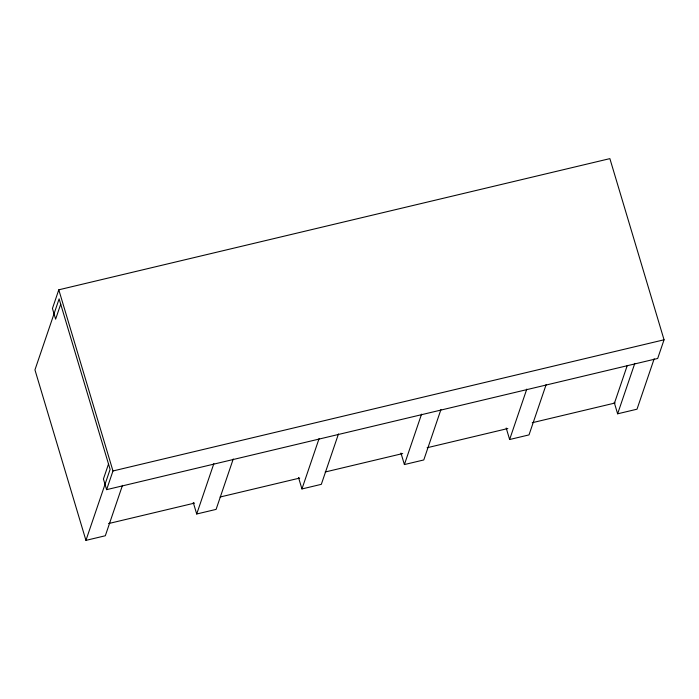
<?xml version="1.0" encoding="UTF-8"?>
<svg xmlns="http://www.w3.org/2000/svg" width="699" height="699" viewBox="0 0 699 699"><rect width="100%" height="100%" fill="white"/><g stroke="black" fill="none" stroke-linecap="round" stroke-linejoin="round"><path stroke-width="1.05" d="M108.511 464.049L103.426 478.99L106.615 489.649L657.689 358.473L664.05 339.793L609.878 158.629L58.795 289.805L52.434 308.486L55.623 319.146L60.708 304.196M85.942 540.371L110.11 469.37L59.118 298.875L34.95 369.867L85.942 540.371L105.322 535.757L122.482 485.333M106.615 489.649L112.976 470.969L58.795 289.805M233.256 458.972L216.096 509.388L196.707 514.001L213.868 463.586M338.482 433.922L321.322 484.337L301.942 488.951L319.102 438.535M440.947 409.535L423.786 459.951L404.398 464.564L421.567 414.149M546.181 384.485L529.012 434.9L509.632 439.514L526.793 389.098M614.447 403.148L627.283 365.446M654.177 358.779L637.016 409.195L617.628 413.808L634.797 363.393M112.976 470.969L664.05 339.793M108.563 523.568L194.575 503.097M220.063 497.024L299.705 478.072M325.192 472L402.711 453.555M427.133 447.736L507.841 428.531M532.262 422.712L615.094 403M614.194 402.301L617.628 413.808M506.19 428.006L509.632 439.514M400.955 453.057L404.398 464.564M298.499 477.443L301.942 488.951M193.265 502.494L196.707 514.001"/></g></svg>
